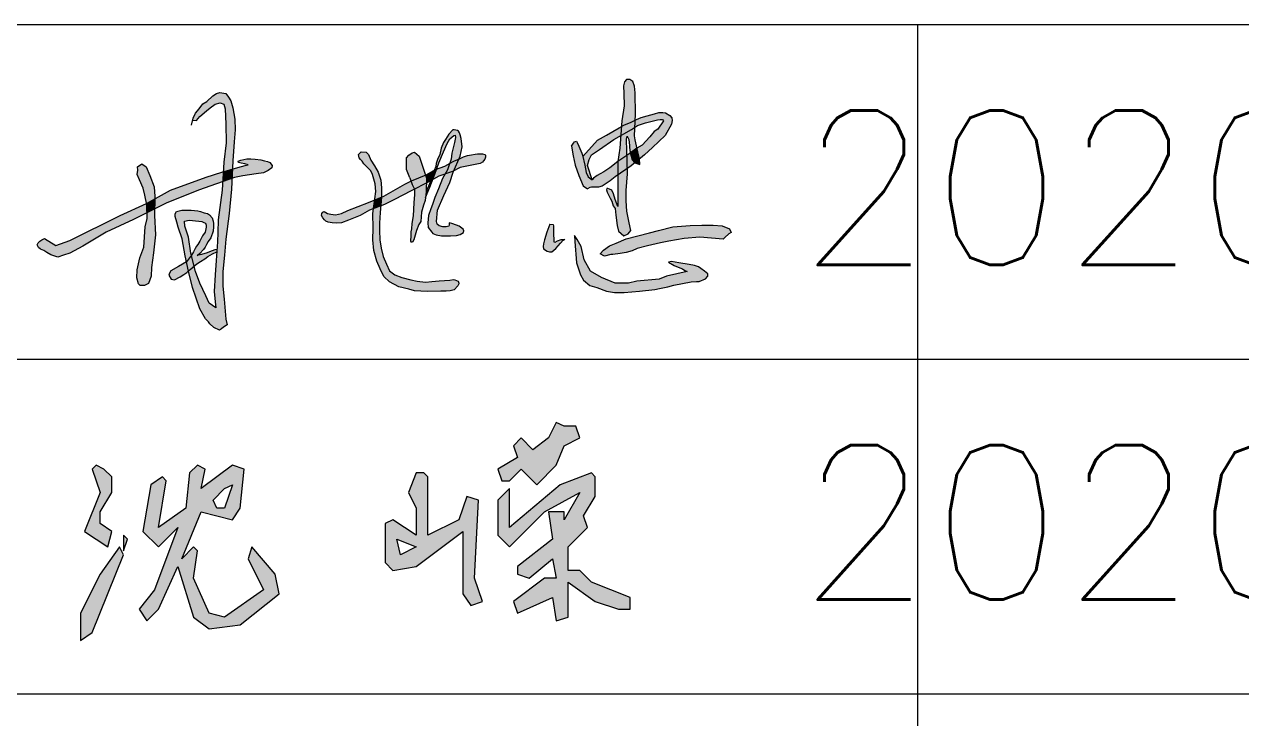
# Model space of a CAD drawing. Header units: millimetres. Extents: x 865490 to 879904, y 39442 to 44891.
# Drawn here: x 872227.67 to 872251.31, y 39488.97 to 39502.45 of the extents above; entities that cross this region are included whole.
import ezdxf
from ezdxf.enums import TextEntityAlignment as Align

# ---------------------------------------------------------------- set-up
doc = ezdxf.new("R2010")
doc.units = ezdxf.units.MM
doc.header["$LTSCALE"] = 1000
doc.header["$MEASUREMENT"] = 0
doc.layers.add('HATCH', color=8, linetype='Continuous')
doc.styles.add('ECEC_TQ', font='txt_l.shx', dxfattribs={"bigfont": 'hztxt_l.shx'})

msp = doc.modelspace()

# ---------------------------------------------------------------- hatches: boundary and pattern name
at = {"linetype": 'Continuous'}
h = msp.add_hatch(color=256, dxfattribs=at)
h.paths.add_polyline_path([(872236.184, 39492.606), (872236.184, 39491.396), (872236.335, 39491.169), (872236.562, 39491.245), (872236.411, 39491.699), (872236.486, 39493.211), (872236.259, 39493.287), (872236.108, 39492.833), (872235.503, 39492.531), (872235.503, 39493.665), (872235.428, 39493.741), (872235.276, 39493.741), (872235.125, 39493.363), (872235.276, 39493.06), (872235.276, 39492.531), (872234.823, 39492.833), (872234.671, 39492.758), (872234.671, 39492.001), (872234.823, 39491.85), (872235.276, 39491.926)])
h.paths.add_polyline_path([(872235.276, 39492.304), (872234.974, 39492.153), (872234.898, 39492.455)], flags=16)
h.paths.add_polyline_path([(872237.999, 39493.892), (872238.15, 39494.27), (872238.453, 39494.421), (872238.377, 39494.648), (872238.15, 39494.648), (872237.999, 39494.724), (872237.848, 39494.421), (872237.545, 39494.194), (872237.318, 39494.421), (872237.167, 39494.27), (872237.243, 39494.043), (872236.864, 39493.816), (872236.94, 39493.589), (872237.091, 39493.589), (872237.318, 39493.816), (872237.621, 39493.514)])
h.paths.add_polyline_path([(872238.755, 39493.287), (872238.755, 39493.665), (872238.679, 39493.741), (872238.074, 39493.514), (872237.091, 39492.682), (872237.091, 39493.438), (872236.864, 39493.211), (872236.864, 39492.531), (872237.091, 39492.304), (872237.772, 39492.984), (872238.453, 39493.363), (872238.15, 39492.833), (872238.15, 39492.984), (872237.848, 39492.984), (872237.923, 39492.455), (872237.243, 39491.926), (872237.243, 39491.774), (872237.469, 39491.699), (872237.923, 39492.077), (872237.999, 39491.699), (872237.772, 39491.699), (872237.167, 39491.245), (872237.243, 39491.018), (872237.923, 39491.321), (872237.999, 39490.867), (872238.226, 39490.943), (872238.226, 39491.623), (872238.755, 39491.245), (872239.209, 39491.094), (872239.436, 39491.094), (872239.436, 39491.321), (872238.679, 39491.623), (872238.453, 39491.85), (872238.226, 39491.85), (872238.226, 39492.304), (872238.604, 39492.682), (872238.528, 39492.909)])
h = msp.add_hatch(color=256, dxfattribs=at)
h.paths.add_polyline_path([(872229.136, 39492.758), (872229.136, 39492.984), (872229.363, 39493.363), (872229.363, 39493.665), (872229.212, 39493.816), (872229.061, 39493.892), (872228.985, 39493.816), (872229.136, 39493.363), (872228.834, 39492.606), (872229.288, 39492.304), (872229.363, 39492.606)])
h.paths.add_polyline_path([(872229.666, 39492.455), (872229.59, 39492.531), (872229.59, 39492.228)])
h.paths.add_polyline_path([(872229.59, 39492.153), (872229.515, 39492.304), (872229.136, 39491.774), (872228.758, 39491.018), (872228.758, 39490.489), (872228.985, 39490.64)])
h.paths.add_polyline_path([(872231.103, 39492.984), (872231.708, 39492.833), (872231.859, 39493.06), (872231.935, 39493.816), (872231.708, 39493.892), (872231.103, 39493.438), (872231.178, 39493.816), (872231.027, 39493.892), (872230.876, 39493.741), (872230.8, 39493.06), (872230.271, 39492.682), (872230.422, 39493.589), (872230.346, 39493.665), (872230.12, 39493.514), (872229.968, 39492.606), (872230.271, 39492.304), (872230.649, 39492.682), (872230.195, 39491.472), (872229.893, 39491.094), (872230.044, 39490.867), (872230.271, 39491.094), (872230.649, 39491.926), (872230.951, 39490.943), (872231.254, 39490.716), (872231.859, 39490.791), (872232.615, 39491.396), (872232.54, 39491.774), (872232.086, 39492.304), (872232.01, 39492.077), (872232.313, 39491.472), (872231.556, 39490.943), (872231.254, 39491.018), (872230.951, 39491.699), (872231.027, 39492.228), (872230.951, 39492.304), (872230.725, 39492.077)])
h.paths.add_polyline_path([(872231.33, 39493.211), (872231.556, 39493.438), (872231.708, 39493.514), (872231.556, 39493.06), (872231.405, 39493.06)], flags=16)
at = {"layer": 'HATCH'}
for points in [[(872239.53, 39501.123), (872239.519, 39501.253), (872239.488, 39501.344), (872239.425, 39501.386), (872239.365, 39501.386), (872239.323, 39501.34), (872239.305, 39501.263), (872239.312, 39501.113), (872239.319, 39500.871), (872239.27, 39500.58), (872239.262, 39500.469), (872239.308, 39500.496), (872239.453, 39500.554), (872239.531, 39500.592), (872239.537, 39500.709)], [(872231.738, 39500.174), (872231.759, 39500.409), (872231.756, 39500.615), (872231.716, 39500.834), (872231.674, 39500.97), (872231.634, 39501.04), (872231.577, 39501.109), (872231.465, 39501.13), (872231.401, 39501.112), (872231.326, 39501.066), (872231.211, 39500.959), (872231.134, 39500.909), (872231.062, 39500.815), (872230.987, 39500.727), (872230.944, 39500.631), (872230.936, 39500.596), (872231.009, 39500.589), (872231.074, 39500.663), (872231.205, 39500.774), (872231.273, 39500.835), (872231.374, 39500.902), (872231.471, 39500.929), (872231.539, 39500.902), (872231.566, 39500.814), (872231.579, 39500.515), (872231.586, 39500.154), (872231.542, 39499.776), (872231.53, 39499.595), (872231.708, 39499.646), (872231.714, 39499.804)], [(872240.244, 39500.64), (872240.205, 39500.682), (872240.117, 39500.739), (872240.065, 39500.745), (872239.988, 39500.742), (872239.907, 39500.72), (872239.761, 39500.676), (872239.647, 39500.644), (872239.558, 39500.605), (872239.531, 39500.592), (872239.524, 39500.455), (872239.577, 39500.49), (872239.733, 39500.543), (872239.859, 39500.577), (872239.967, 39500.599), (872240.013, 39500.607), (872240.062, 39500.606), (872240.079, 39500.581), (872239.968, 39500.421), (872239.901, 39500.371), (872239.814, 39500.267), (872239.666, 39500.11), (872239.565, 39500.05), (872239.579, 39499.979), (872239.617, 39499.841), (872239.712, 39499.918), (872239.87, 39500.064), (872240.111, 39500.293), (872240.235, 39500.516), (872240.251, 39500.586)], [(872238.835, 39500.023), (872239.118, 39500.217), (872239.249, 39500.292), (872239.262, 39500.469), (872239.219, 39500.444), (872238.973, 39500.305), (872238.798, 39500.208), (872238.514, 39499.888), (872238.553, 39499.72), (872238.581, 39499.579), (872238.615, 39499.493), (872238.692, 39499.432), (872238.604, 39499.716), (872238.637, 39499.833), (872238.682, 39499.922)], [(872239.524, 39500.455), (872239.461, 39500.414), (872239.249, 39500.292), (872239.232, 39500.053), (872239.196, 39499.789), (872239.37, 39499.906), (872239.366, 39500.019), (872239.361, 39500.201), (872239.363, 39500.234), (872239.378, 39500.28), (872239.406, 39500.216), (872239.419, 39500.105), (872239.421, 39500.075), (872239.428, 39500.002), (872239.443, 39499.96), (872239.565, 39500.05), (872239.533, 39500.211), (872239.516, 39500.288)], [(872239.531, 39500.592), (872239.453, 39500.554), (872239.308, 39500.496), (872239.262, 39500.469), (872239.249, 39500.292), (872239.461, 39500.414), (872239.524, 39500.455)], [(872235.808, 39499.981), (872235.881, 39500.141), (872235.93, 39500.232), (872235.966, 39500.263), (872236.008, 39500.299), (872236.033, 39500.303), (872236.041, 39500.255), (872236.022, 39500.161), (872235.97, 39499.954), (872235.956, 39499.839), (872235.926, 39499.752), (872235.94, 39499.76), (872236.01, 39499.8), (872236.107, 39499.841), (872236.131, 39499.894), (872236.168, 39500.079), (872236.152, 39500.235), (872236.133, 39500.307), (872236.116, 39500.351), (872236.098, 39500.377), (872236.078, 39500.391), (872236.017, 39500.409), (872235.986, 39500.409), (872235.909, 39500.32), (872235.877, 39500.272), (872235.844, 39500.219), (872235.806, 39500.161), (872235.765, 39500.053), (872235.735, 39499.924), (872235.692, 39499.83), (872235.662, 39499.754), (872235.657, 39499.697), (872235.625, 39499.618), (872235.653, 39499.633), (872235.672, 39499.64), (872235.715, 39499.762)], [(872234.591, 39499.426), (872234.539, 39499.583), (872234.465, 39499.705), (872234.395, 39499.82), (872234.348, 39499.924), (872234.306, 39499.973), (872234.21, 39499.977), (872234.157, 39499.928), (872234.167, 39499.862), (872234.197, 39499.828), (872234.225, 39499.797), (872234.262, 39499.745), (872234.332, 39499.674), (872234.398, 39499.611), (872234.429, 39499.536), (872234.483, 39499.36), (872234.496, 39499.208), (872234.476, 39499.064), (872234.473, 39499.044), (872234.601, 39499.098), (872234.605, 39499.277)], [(872235.385, 39499.74), (872235.333, 39499.896), (872235.241, 39499.972), (872235.197, 39499.96), (872235.133, 39499.912), (872235.088, 39499.86), (872235.088, 39499.776), (872235.088, 39499.635), (872235.153, 39499.475), (872235.176, 39499.408), (872235.186, 39499.413), (872235.456, 39499.527)], [(872238.508, 39499.916), (872238.492, 39499.955), (872238.437, 39500.091), (872238.401, 39500.161), (872238.393, 39500.183), (872238.35, 39500.176), (872238.334, 39500.145), (872238.292, 39500.087), (872238.324, 39499.899), (872238.367, 39499.718), (872238.439, 39499.519), (872238.52, 39499.317), (872238.607, 39499.259), (872238.649, 39499.285), (872238.685, 39499.291), (872238.71, 39499.292), (872238.761, 39499.292), (872238.815, 39499.293), (872238.887, 39499.313), (872239.048, 39499.418), (872239.142, 39499.495), (872239.195, 39499.531), (872239.196, 39499.789), (872239.038, 39499.667), (872238.919, 39499.593), (872238.849, 39499.55), (872238.793, 39499.519), (872238.719, 39499.466), (872238.692, 39499.432), (872238.615, 39499.493), (872238.581, 39499.579), (872238.553, 39499.72)], [(872239.579, 39499.979), (872239.565, 39500.05), (872239.565, 39500.05), (872239.443, 39499.96), (872239.441, 39499.94), (872239.474, 39499.825), (872239.523, 39499.765), (872239.617, 39499.841)], [(872230.188, 39499.299), (872230.104, 39499.52), (872230.034, 39499.687), (872229.946, 39499.743), (872229.863, 39499.687), (872229.869, 39499.624), (872229.858, 39499.536), (872229.901, 39499.437), (872229.975, 39499.272), (872230.005, 39499.138), (872230.04, 39498.975), (872230.2, 39499.063), (872230.201, 39499.114)], [(872232.4, 39499.618), (872232.475, 39499.669), (872232.477, 39499.713), (872232.433, 39499.77), (872232.388, 39499.793), (872232.33, 39499.807), (872232.262, 39499.824), (872232.147, 39499.836), (872232.066, 39499.84), (872231.99, 39499.84), (872231.93, 39499.83), (872231.868, 39499.818), (872231.821, 39499.797), (872231.825, 39499.772), (872231.877, 39499.76), (872231.945, 39499.744), (872232.015, 39499.729), (872231.953, 39499.711), (872231.811, 39499.676), (872231.708, 39499.646), (872231.701, 39499.462), (872231.747, 39499.478), (872231.91, 39499.511), (872232.167, 39499.554), (872232.31, 39499.57)], [(872235.884, 39499.631), (872235.926, 39499.752), (872235.836, 39499.703), (872235.672, 39499.64), (872235.637, 39499.542), (872235.594, 39499.435), (872235.714, 39499.503), (872235.834, 39499.545)], [(872236.107, 39499.841), (872236.01, 39499.8), (872235.94, 39499.76), (872235.926, 39499.752), (872235.884, 39499.631), (872235.834, 39499.545), (872235.981, 39499.596), (872236.004, 39499.609)], [(872236.518, 39499.755), (872236.566, 39499.779), (872236.587, 39499.802), (872236.609, 39499.837), (872236.624, 39499.875), (872236.623, 39499.903), (872236.62, 39499.914), (872236.61, 39499.927), (872236.563, 39499.943), (872236.47, 39499.943), (872236.42, 39499.936), (872236.35, 39499.923), (872236.273, 39499.906), (872236.196, 39499.88), (872236.12, 39499.846), (872236.107, 39499.841), (872236.004, 39499.609), (872236.132, 39499.677), (872236.359, 39499.72)], [(872239.37, 39499.906), (872239.196, 39499.789), (872239.195, 39499.531), (872239.377, 39499.656)], [(872239.474, 39499.825), (872239.441, 39499.94), (872239.443, 39499.96), (872239.387, 39499.918), (872239.37, 39499.906), (872239.377, 39499.656), (872239.454, 39499.709), (872239.523, 39499.765)], [(872239.617, 39499.841), (872239.523, 39499.765), (872239.621, 39499.734)], [(872231.049, 39499.236), (872231.516, 39499.398), (872231.53, 39499.595), (872231.501, 39499.587), (872231.194, 39499.486), (872230.504, 39499.232), (872230.2, 39499.063), (872230.197, 39498.869), (872230.42, 39498.98)], [(872231.708, 39499.646), (872231.53, 39499.595), (872231.516, 39499.398), (872231.701, 39499.462)], [(872235.477, 39499.466), (872235.456, 39499.527), (872235.186, 39499.413), (872235.176, 39499.408), (872235.198, 39499.342), (872235.241, 39499.255), (872235.474, 39499.369)], [(872235.625, 39499.618), (872235.469, 39499.533), (872235.456, 39499.527), (872235.477, 39499.466), (872235.474, 39499.369), (872235.511, 39499.387), (872235.562, 39499.416)], [(872235.928, 39499.386), (872235.992, 39499.582), (872236.004, 39499.609), (872235.981, 39499.596), (872235.834, 39499.545), (872235.786, 39499.462), (872235.708, 39499.263), (872235.637, 39499.094), (872235.593, 39498.958), (872235.558, 39498.87), (872235.519, 39498.743), (872235.503, 39498.601), (872235.512, 39498.506), (872235.579, 39498.42), (872235.6, 39498.395), (872235.668, 39498.368), (872235.767, 39498.35), (872235.833, 39498.349), (872235.941, 39498.349), (872236.059, 39498.353), (872236.13, 39498.376), (872236.165, 39498.392), (872236.195, 39498.412), (872236.2, 39498.443), (872236.192, 39498.48), (872236.11, 39498.537), (872236.061, 39498.555), (872235.967, 39498.59), (872235.916, 39498.598), (872235.916, 39498.559), (872235.913, 39498.535), (872235.861, 39498.522), (872235.793, 39498.525), (872235.723, 39498.543), (872235.685, 39498.573), (872235.669, 39498.624), (872235.693, 39498.843), (872235.811, 39499.129)], [(872235.672, 39499.64), (872235.653, 39499.633), (872235.625, 39499.618), (872235.562, 39499.416), (872235.594, 39499.435), (872235.637, 39499.542)], [(872239.38, 39499.55), (872239.377, 39499.656), (872239.195, 39499.531), (872239.193, 39499.264), (872239.192, 39499.05), (872239.193, 39498.92), (872239.14, 39499.053), (872239.112, 39499.16), (872239.077, 39499.236), (872239.029, 39499.255), (872239.002, 39499.267), (872238.981, 39499.269), (872238.973, 39499.24), (872238.989, 39499.194), (872239.048, 39499.082), (872239.075, 39499.022), (872239.105, 39498.927), (872239.139, 39498.877), (872239.155, 39498.751), (872239.183, 39498.551), (872239.206, 39498.435), (872239.311, 39498.35), (872239.392, 39498.387), (872239.446, 39498.451), (872239.412, 39498.597), (872239.366, 39498.826), (872239.355, 39499.025), (872239.355, 39499.226)], [(872230.987, 39497.652), (872230.963, 39497.757), (872230.887, 39497.691), (872230.854, 39497.663), (872230.855, 39497.662), (872230.93, 39497.344), (872231.074, 39496.932), (872231.183, 39496.733), (872231.245, 39496.679), (872231.271, 39496.638), (872231.348, 39496.57), (872231.458, 39496.514), (872231.496, 39496.54), (872231.531, 39496.572), (872231.604, 39496.617), (872231.582, 39496.726), (872231.565, 39496.887), (872231.546, 39497.114), (872231.518, 39497.368), (872231.521, 39497.653), (872231.55, 39497.975), (872231.578, 39498.283), (872231.647, 39498.778), (872231.692, 39499.254), (872231.701, 39499.462), (872231.516, 39499.398), (872231.505, 39499.236), (872231.431, 39498.658), (872231.424, 39498.415), (872231.414, 39498.233), (872231.394, 39497.868), (872231.374, 39497.589), (872231.351, 39497.268), (872231.37, 39497.067), (872231.384, 39496.949), (872231.257, 39497.039), (872231.192, 39497.18), (872231.072, 39497.427)], [(872235.178, 39499.224), (872235.241, 39499.255), (872235.198, 39499.342), (872235.176, 39499.408), (872235.059, 39499.351), (872234.647, 39499.118), (872234.601, 39499.098), (872234.589, 39498.926), (872234.66, 39498.953), (872234.857, 39499.05)], [(872235.469, 39499.203), (872235.474, 39499.369), (872235.241, 39499.255), (872235.247, 39499.147), (872235.232, 39498.988), (872235.217, 39498.736), (872235.192, 39498.585), (872235.184, 39498.482), (872235.173, 39498.423), (872235.171, 39498.372), (872235.171, 39498.328), (872235.165, 39498.272), (872235.166, 39498.243), (872235.17, 39498.23), (872235.178, 39498.223), (872235.204, 39498.225), (872235.233, 39498.268), (872235.283, 39498.449), (872235.325, 39498.57), (872235.365, 39498.626), (872235.377, 39498.806), (872235.417, 39498.942), (872235.449, 39499.034)], [(872235.594, 39499.435), (872235.562, 39499.416), (872235.489, 39499.252), (872235.468, 39499.188), (872235.456, 39499.094), (872235.539, 39499.294)], [(872230.2, 39499.063), (872230.04, 39498.975), (872230.045, 39498.951), (872230.049, 39498.796), (872230.197, 39498.869)], [(872234.371, 39498.844), (872234.45, 39498.874), (872234.473, 39499.044), (872234.353, 39498.993), (872233.95, 39498.838), (872233.826, 39498.779), (872233.708, 39498.758), (872233.616, 39498.767), (872233.555, 39498.784), (872233.489, 39498.817), (872233.462, 39498.807), (872233.442, 39498.781), (872233.439, 39498.739), (872233.463, 39498.697), (872233.493, 39498.66), (872233.523, 39498.633), (872233.568, 39498.611), (872233.646, 39498.601), (872233.737, 39498.595), (872233.825, 39498.601), (872233.961, 39498.649), (872234.188, 39498.743)], [(872234.601, 39499.098), (872234.473, 39499.044), (872234.45, 39498.874), (872234.589, 39498.926)], [(872229.256, 39498.42), (872229.788, 39498.666), (872230.049, 39498.796), (872230.045, 39498.951), (872230.04, 39498.975), (872229.529, 39498.743), (872228.549, 39498.259), (872228.28, 39498.157), (872228.056, 39498.294), (872228.004, 39498.272), (872227.969, 39498.245), (872227.934, 39498.21), (872227.915, 39498.173), (872227.94, 39498.119), (872227.979, 39498.088), (872228.045, 39498.062), (872228.105, 39498.022), (872228.181, 39497.979), (872228.315, 39497.932), (872228.427, 39497.969), (872228.546, 39498.012), (872228.8, 39498.144)], [(872230.21, 39498.369), (872230.194, 39498.744), (872230.197, 39498.869), (872230.049, 39498.796), (872230.052, 39498.681), (872230.014, 39498.522), (872229.989, 39498.125), (872229.91, 39497.92), (872229.858, 39497.687), (872229.849, 39497.529), (872229.883, 39497.417), (872229.915, 39497.385), (872230, 39497.385), (872230.075, 39497.421), (872230.131, 39497.566), (872230.136, 39497.735), (872230.176, 39498.019)], [(872231.262, 39498.756), (872231.225, 39498.779), (872231.155, 39498.796), (872231.09, 39498.817), (872231.033, 39498.83), (872230.969, 39498.84), (872230.908, 39498.847), (872230.811, 39498.847), (872230.726, 39498.847), (872230.622, 39498.817), (872230.595, 39498.776), (872230.595, 39498.726), (872230.625, 39498.611), (872230.655, 39498.517), (872230.733, 39498.291), (872230.79, 39497.961), (872230.815, 39497.845), (872230.913, 39497.969), (872230.902, 39498.013), (872230.857, 39498.324), (872230.783, 39498.534), (872230.774, 39498.634), (872230.865, 39498.65), (872231.057, 39498.632), (872231.111, 39498.626), (872231.152, 39498.606), (872231.183, 39498.591), (872231.194, 39498.556), (872231.194, 39498.513), (872231.176, 39498.419), (872231.128, 39498.346), (872231.072, 39498.246), (872231.033, 39498.18), (872231.011, 39498.144), (872230.983, 39498.1), (872230.95, 39498.039), (872230.913, 39497.969), (872230.963, 39497.757), (872231.017, 39497.804), (872231.089, 39497.852), (872231.17, 39497.902), (872231.23, 39497.948), (872231.322, 39497.998), (872231.403, 39498.034), (872231.406, 39498.09), (872231.37, 39498.08), (872231.267, 39498.041), (872231.224, 39498.024), (872231.113, 39497.993), (872231.048, 39497.979), (872231.077, 39498.001), (872231.148, 39498.082), (872231.175, 39498.126), (872231.202, 39498.18), (872231.239, 39498.234), (872231.286, 39498.311), (872231.33, 39498.436), (872231.337, 39498.52), (872231.337, 39498.584), (872231.333, 39498.635), (872231.316, 39498.699)], [(872234.563, 39498.452), (872234.565, 39498.593), (872234.58, 39498.799), (872234.589, 39498.926), (872234.45, 39498.874), (872234.437, 39498.779), (872234.443, 39498.494), (872234.433, 39498.27), (872234.454, 39498.061), (872234.511, 39497.853), (872234.58, 39497.705), (872234.646, 39497.558), (872234.758, 39497.452), (872234.94, 39497.355), (872235.133, 39497.313), (872235.244, 39497.279), (872235.489, 39497.264), (872235.756, 39497.27), (872235.86, 39497.272), (872235.935, 39497.277), (872236.013, 39497.301), (872236.085, 39497.377), (872236.103, 39497.413), (872236.103, 39497.43), (872236.091, 39497.467), (872236.063, 39497.481), (872236.027, 39497.494), (872235.999, 39497.499), (872235.928, 39497.487), (872235.724, 39497.473), (872235.581, 39497.46), (872235.458, 39497.449), (872235.293, 39497.469), (872235.17, 39497.495), (872234.998, 39497.536), (872234.86, 39497.592), (872234.759, 39497.669), (872234.698, 39497.796), (872234.636, 39497.943), (872234.599, 39498.107), (872234.569, 39498.267)], [(872238.082, 39498.202), (872238.132, 39498.263), (872238.15, 39498.274), (872238.092, 39498.278), (872238.019, 39498.253), (872237.979, 39498.227), (872237.951, 39498.232), (872237.949, 39498.26), (872237.949, 39498.298), (872237.944, 39498.355), (872237.944, 39498.398), (872237.944, 39498.458), (872237.941, 39498.493), (872237.941, 39498.539), (872237.936, 39498.569), (872237.871, 39498.574), (872237.851, 39498.521), (872237.813, 39498.421), (872237.768, 39498.27), (872237.753, 39498.19), (872237.743, 39498.142), (872237.75, 39498.092), (872237.818, 39498.049), (872237.868, 39498.034), (872237.909, 39498.037), (872237.989, 39498.099)], [(872239.771, 39498.155), (872240.02, 39498.211), (872240.183, 39498.241), (872240.482, 39498.293), (872240.787, 39498.323), (872241.24, 39498.285), (872241.273, 39498.318), (872241.347, 39498.387), (872241.393, 39498.415), (872241.36, 39498.486), (872241.22, 39498.539), (872241.044, 39498.552), (872240.823, 39498.557), (872240.599, 39498.549), (872240.265, 39498.519), (872239.982, 39498.45), (872239.809, 39498.407), (872239.358, 39498.29), (872239.162, 39498.206), (872239.03, 39498.15), (872238.913, 39498.066), (872238.85, 39497.995), (872238.934, 39497.954), (872239.056, 39497.982), (872239.096, 39497.985), (872239.242, 39498.005), (872239.354, 39498.023), (872239.473, 39498.058), (872239.57, 39498.104)], [(872238.48, 39498.139), (872238.404, 39498.279), (872238.353, 39498.353), (872238.356, 39498.235), (872238.391, 39497.823), (872238.466, 39497.587), (872238.526, 39497.489), (872238.647, 39497.383), (872238.788, 39497.343), (872238.973, 39497.274), (872239.128, 39497.248), (872239.318, 39497.246), (872239.614, 39497.27), (872239.915, 39497.305), (872240.004, 39497.325), (872240.167, 39497.359), (872240.28, 39497.389), (872240.616, 39497.452), (872240.723, 39497.46), (872240.773, 39497.46), (872240.894, 39497.513), (872240.94, 39497.561), (872240.942, 39497.609), (872240.88, 39497.66), (872240.809, 39497.714), (872240.763, 39497.742), (872240.686, 39497.768), (872240.579, 39497.791), (872240.38, 39497.823), (872240.237, 39497.849), (872240.177, 39497.835), (872240.291, 39497.77), (872240.335, 39497.752), (872240.448, 39497.706), (872240.497, 39497.676), (872240.541, 39497.654), (872240.141, 39497.567), (872239.995, 39497.508), (872239.561, 39497.468), (872239.399, 39497.429), (872239.142, 39497.429), (872238.874, 39497.539), (872238.661, 39497.658), (872238.539, 39497.879)], [(872230.854, 39497.663), (872230.815, 39497.845), (872230.659, 39497.75), (872230.511, 39497.665), (872230.483, 39497.62), (872230.474, 39497.583), (872230.52, 39497.505), (872230.581, 39497.494), (872230.689, 39497.552), (872230.763, 39497.598), (872230.824, 39497.637)], [(872230.913, 39497.969), (872230.815, 39497.845), (872230.854, 39497.663), (872230.887, 39497.691), (872230.963, 39497.757)]]:
    msp.add_hatch(color=256, dxfattribs=at).paths.add_polyline_path(points)

# ---------------------------------------------------------------- linework, layer by layer
for p, q in [((872210.02, 39502.455), (872320.02, 39502.455)), ((872245.02, 39469.955), (872245.02, 39502.455)), ((872210.02, 39495.955), (872265.02, 39495.955)), ((872210.02, 39489.455), (872265.02, 39489.455))]:
    msp.add_line(p, q)
for points in [[(872239.441, 39499.94), (872239.474, 39499.825), (872239.523, 39499.765), (872239.621, 39499.734), (872239.617, 39499.841), (872239.579, 39499.979), (872239.533, 39500.211), (872239.516, 39500.288), (872239.537, 39500.709), (872239.53, 39501.123), (872239.519, 39501.253), (872239.488, 39501.344), (872239.425, 39501.386), (872239.365, 39501.386), (872239.323, 39501.34), (872239.305, 39501.263), (872239.312, 39501.113), (872239.319, 39500.871), (872239.27, 39500.58), (872239.232, 39500.053), (872239.196, 39499.789), (872239.193, 39499.264), (872239.192, 39499.05), (872239.193, 39498.92), (872239.14, 39499.053), (872239.112, 39499.16), (872239.077, 39499.236)], [(872230.936, 39500.596), (872231.009, 39500.589), (872231.009, 39500.589), (872231.074, 39500.663), (872231.205, 39500.774), (872231.273, 39500.835), (872231.374, 39500.902), (872231.471, 39500.929), (872231.471, 39500.929), (872231.539, 39500.902), (872231.566, 39500.814), (872231.579, 39500.515), (872231.586, 39500.154), (872231.542, 39499.776), (872231.505, 39499.236), (872231.431, 39498.658), (872231.424, 39498.415), (872231.414, 39498.233), (872231.394, 39497.868), (872231.374, 39497.589), (872231.351, 39497.268), (872231.37, 39497.067), (872231.384, 39496.949), (872231.384, 39496.949), (872231.257, 39497.039), (872231.192, 39497.18), (872231.072, 39497.427), (872230.987, 39497.652), (872230.902, 39498.013), (872230.857, 39498.324), (872230.783, 39498.534), (872230.774, 39498.634), (872230.774, 39498.634), (872230.865, 39498.65), (872231.057, 39498.632), (872231.057, 39498.632), (872231.111, 39498.626), (872231.152, 39498.606), (872231.183, 39498.591), (872231.194, 39498.556), (872231.194, 39498.513), (872231.176, 39498.419), (872231.128, 39498.346), (872231.072, 39498.246), (872231.033, 39498.18), (872231.011, 39498.144), (872230.983, 39498.1), (872230.95, 39498.039), (872230.913, 39497.969), (872230.815, 39497.845), (872230.659, 39497.75), (872230.511, 39497.665), (872230.483, 39497.62), (872230.474, 39497.583), (872230.52, 39497.505), (872230.581, 39497.494), (872230.689, 39497.552), (872230.763, 39497.598), (872230.824, 39497.637), (872230.887, 39497.691), (872231.017, 39497.804), (872231.089, 39497.852), (872231.17, 39497.902), (872231.23, 39497.948), (872231.322, 39497.998), (872231.403, 39498.034)], [(872230.912, 39500.498), (872230.944, 39500.631), (872230.987, 39500.727), (872231.062, 39500.815), (872231.134, 39500.909), (872231.211, 39500.959), (872231.326, 39501.066), (872231.401, 39501.112), (872231.465, 39501.13), (872231.577, 39501.109), (872231.634, 39501.04), (872231.674, 39500.97), (872231.716, 39500.834), (872231.756, 39500.615), (872231.759, 39500.409), (872231.738, 39500.174), (872231.714, 39499.804), (872231.692, 39499.254), (872231.647, 39498.778), (872231.578, 39498.283), (872231.55, 39497.975), (872231.521, 39497.653), (872231.518, 39497.368), (872231.546, 39497.114), (872231.565, 39496.887), (872231.582, 39496.726), (872231.604, 39496.617), (872231.531, 39496.572), (872231.496, 39496.54), (872231.458, 39496.514), (872231.348, 39496.57), (872231.271, 39496.638), (872231.245, 39496.679), (872231.183, 39496.733), (872231.074, 39496.932), (872230.93, 39497.344), (872230.855, 39497.662), (872230.79, 39497.961), (872230.733, 39498.291), (872230.655, 39498.517), (872230.625, 39498.611), (872230.595, 39498.726), (872230.595, 39498.776), (872230.622, 39498.817), (872230.622, 39498.817), (872230.726, 39498.847), (872230.811, 39498.847), (872230.811, 39498.847), (872230.908, 39498.847), (872230.969, 39498.84), (872231.033, 39498.83), (872231.09, 39498.817), (872231.155, 39498.796), (872231.225, 39498.779), (872231.262, 39498.756), (872231.316, 39498.699), (872231.333, 39498.635), (872231.337, 39498.584), (872231.337, 39498.52), (872231.33, 39498.436), (872231.286, 39498.311), (872231.239, 39498.234), (872231.202, 39498.18), (872231.175, 39498.126), (872231.148, 39498.082), (872231.148, 39498.082), (872231.077, 39498.001), (872231.02, 39497.957)], [(872238.514, 39499.888), (872238.798, 39500.208), (872238.973, 39500.305), (872239.219, 39500.444), (872239.308, 39500.496), (872239.453, 39500.554), (872239.558, 39500.605), (872239.647, 39500.644), (872239.761, 39500.676), (872239.907, 39500.72), (872239.988, 39500.742), (872240.065, 39500.745), (872240.117, 39500.739), (872240.205, 39500.682), (872240.244, 39500.64), (872240.251, 39500.586), (872240.235, 39500.516), (872240.111, 39500.293), (872239.87, 39500.064), (872239.712, 39499.918), (872239.454, 39499.709), (872239.142, 39499.495), (872239.048, 39499.418), (872238.887, 39499.313), (872238.815, 39499.293), (872238.761, 39499.292), (872238.71, 39499.292), (872238.685, 39499.291), (872238.649, 39499.285), (872238.607, 39499.259)], [(872238.292, 39500.087), (872238.334, 39500.145), (872238.35, 39500.176), (872238.35, 39500.176), (872238.393, 39500.183), (872238.401, 39500.161), (872238.437, 39500.091), (872238.492, 39499.955), (872238.508, 39499.916), (872238.553, 39499.72), (872238.581, 39499.579), (872238.615, 39499.493), (872238.692, 39499.432), (872238.604, 39499.716), (872238.637, 39499.833), (872238.682, 39499.922), (872238.835, 39500.023), (872239.118, 39500.217), (872239.461, 39500.414), (872239.577, 39500.49), (872239.733, 39500.543), (872239.859, 39500.577), (872239.967, 39500.599), (872240.013, 39500.607), (872240.062, 39500.606), (872240.079, 39500.581), (872239.968, 39500.421), (872239.901, 39500.371), (872239.814, 39500.267), (872239.666, 39500.11), (872239.565, 39500.05), (872239.387, 39499.918), (872239.196, 39499.789), (872239.038, 39499.667), (872238.919, 39499.593), (872238.849, 39499.55), (872238.793, 39499.519), (872238.719, 39499.466), (872238.692, 39499.432)], [(872235.456, 39499.094), (872235.539, 39499.294), (872235.637, 39499.542), (872235.715, 39499.762), (872235.808, 39499.981), (872235.881, 39500.141), (872235.93, 39500.232), (872235.966, 39500.263), (872236.008, 39500.299), (872236.033, 39500.303), (872236.041, 39500.255), (872236.022, 39500.161), (872235.97, 39499.954), (872235.956, 39499.839), (872235.884, 39499.631), (872235.786, 39499.462), (872235.708, 39499.263), (872235.637, 39499.094), (872235.593, 39498.958), (872235.558, 39498.87), (872235.519, 39498.743), (872235.503, 39498.601), (872235.512, 39498.506), (872235.579, 39498.42), (872235.6, 39498.395), (872235.668, 39498.368), (872235.767, 39498.35), (872235.833, 39498.349), (872235.941, 39498.349), (872236.059, 39498.353), (872236.13, 39498.376), (872236.165, 39498.392), (872236.195, 39498.412), (872236.2, 39498.443), (872236.192, 39498.48), (872236.11, 39498.537), (872236.061, 39498.555), (872235.967, 39498.59), (872235.916, 39498.598), (872235.916, 39498.559), (872235.913, 39498.535), (872235.861, 39498.522), (872235.793, 39498.525), (872235.723, 39498.543), (872235.685, 39498.573), (872235.669, 39498.624), (872235.693, 39498.843), (872235.811, 39499.129), (872235.928, 39499.386), (872235.992, 39499.582), (872236.131, 39499.894), (872236.168, 39500.079), (872236.152, 39500.235), (872236.133, 39500.307), (872236.116, 39500.351), (872236.098, 39500.377), (872236.078, 39500.391), (872236.017, 39500.409), (872235.986, 39500.409), (872235.909, 39500.32), (872235.877, 39500.272), (872235.844, 39500.219), (872235.806, 39500.161), (872235.765, 39500.053), (872235.735, 39499.924), (872235.692, 39499.83), (872235.662, 39499.754), (872235.657, 39499.697)], [(872239.077, 39499.236), (872239.029, 39499.255), (872239.002, 39499.267), (872238.981, 39499.269), (872238.973, 39499.24), (872238.989, 39499.194), (872239.048, 39499.082), (872239.075, 39499.022), (872239.105, 39498.927), (872239.139, 39498.877), (872239.155, 39498.751), (872239.183, 39498.551), (872239.206, 39498.435), (872239.311, 39498.35), (872239.392, 39498.387), (872239.446, 39498.451), (872239.446, 39498.451), (872239.412, 39498.597), (872239.366, 39498.826), (872239.355, 39499.025), (872239.355, 39499.226), (872239.38, 39499.55), (872239.366, 39500.019), (872239.361, 39500.201), (872239.363, 39500.234), (872239.378, 39500.28), (872239.378, 39500.28), (872239.406, 39500.216), (872239.419, 39500.105), (872239.421, 39500.075), (872239.428, 39500.002), (872239.443, 39499.96), (872239.441, 39499.94)], [(872234.167, 39499.862), (872234.157, 39499.928), (872234.21, 39499.977), (872234.306, 39499.973), (872234.348, 39499.924), (872234.395, 39499.82), (872234.465, 39499.705), (872234.539, 39499.583), (872234.591, 39499.426), (872234.605, 39499.277), (872234.601, 39499.098), (872234.58, 39498.799), (872234.565, 39498.593), (872234.563, 39498.452), (872234.569, 39498.267), (872234.599, 39498.107), (872234.636, 39497.943), (872234.698, 39497.796), (872234.759, 39497.669), (872234.86, 39497.592), (872234.998, 39497.536), (872235.17, 39497.495), (872235.293, 39497.469), (872235.458, 39497.449), (872235.581, 39497.46), (872235.724, 39497.473), (872235.928, 39497.487), (872235.999, 39497.499), (872236.027, 39497.494), (872236.063, 39497.481), (872236.091, 39497.467), (872236.103, 39497.43), (872236.103, 39497.413), (872236.085, 39497.377), (872236.013, 39497.301), (872235.935, 39497.277), (872235.86, 39497.272), (872235.756, 39497.27), (872235.489, 39497.264), (872235.244, 39497.279), (872235.133, 39497.313), (872234.94, 39497.355), (872234.758, 39497.452), (872234.646, 39497.558), (872234.58, 39497.705), (872234.511, 39497.853), (872234.454, 39498.061), (872234.433, 39498.27), (872234.443, 39498.494), (872234.437, 39498.779), (872234.476, 39499.064), (872234.496, 39499.208), (872234.483, 39499.36), (872234.429, 39499.536), (872234.398, 39499.611), (872234.332, 39499.674), (872234.262, 39499.745), (872234.225, 39499.797), (872234.197, 39499.828), (872234.167, 39499.862)], [(872235.153, 39499.475), (872235.088, 39499.635), (872235.088, 39499.776), (872235.088, 39499.86), (872235.133, 39499.912), (872235.197, 39499.96), (872235.241, 39499.972), (872235.333, 39499.896), (872235.385, 39499.74), (872235.477, 39499.466), (872235.469, 39499.203), (872235.449, 39499.034), (872235.417, 39498.942), (872235.377, 39498.806), (872235.365, 39498.626), (872235.325, 39498.57), (872235.283, 39498.449), (872235.233, 39498.268), (872235.204, 39498.225), (872235.178, 39498.223)], [(872238.292, 39500.087), (872238.324, 39499.899), (872238.367, 39499.718), (872238.439, 39499.519), (872238.52, 39499.317), (872238.607, 39499.259)], [(872228.056, 39498.294), (872228.28, 39498.157), (872228.549, 39498.259), (872229.529, 39498.743), (872230.04, 39498.975), (872230.504, 39499.232), (872231.194, 39499.486), (872231.501, 39499.587), (872231.811, 39499.676), (872231.953, 39499.711), (872232.015, 39499.729), (872231.945, 39499.744), (872231.877, 39499.76), (872231.825, 39499.772), (872231.825, 39499.772), (872231.821, 39499.797), (872231.868, 39499.818), (872231.93, 39499.83), (872231.99, 39499.84), (872232.066, 39499.84), (872232.147, 39499.836), (872232.262, 39499.824), (872232.33, 39499.807), (872232.388, 39499.793), (872232.433, 39499.77), (872232.477, 39499.713), (872232.475, 39499.669), (872232.4, 39499.618), (872232.31, 39499.57), (872232.167, 39499.554), (872231.91, 39499.511), (872231.747, 39499.478), (872231.049, 39499.236), (872230.42, 39498.98), (872229.788, 39498.666), (872229.256, 39498.42), (872228.8, 39498.144), (872228.546, 39498.012), (872228.427, 39497.969), (872228.315, 39497.932), (872228.181, 39497.979), (872228.105, 39498.022), (872228.045, 39498.062), (872227.979, 39498.088), (872227.94, 39498.119), (872227.915, 39498.173), (872227.934, 39498.21), (872227.969, 39498.245), (872228.004, 39498.272), (872228.056, 39498.294)], [(872229.863, 39499.687), (872229.946, 39499.743), (872230.034, 39499.687), (872230.104, 39499.52), (872230.188, 39499.299), (872230.201, 39499.114), (872230.194, 39498.744), (872230.21, 39498.369), (872230.176, 39498.019), (872230.136, 39497.735), (872230.131, 39497.566), (872230.075, 39497.421), (872230, 39497.385), (872229.915, 39497.385), (872229.883, 39497.417), (872229.849, 39497.529), (872229.858, 39497.687), (872229.91, 39497.92), (872229.989, 39498.125), (872230.014, 39498.522), (872230.052, 39498.681), (872230.045, 39498.951), (872230.005, 39499.138), (872229.975, 39499.272), (872229.901, 39499.437), (872229.858, 39499.536), (872229.869, 39499.624), (872229.863, 39499.687)], [(872236.61, 39499.927), (872236.62, 39499.914), (872236.623, 39499.903), (872236.624, 39499.875), (872236.609, 39499.837), (872236.587, 39499.802), (872236.566, 39499.779), (872236.518, 39499.755), (872236.359, 39499.72), (872236.132, 39499.677), (872235.981, 39499.596), (872235.714, 39499.503), (872235.511, 39499.387), (872235.178, 39499.224), (872234.857, 39499.05), (872234.66, 39498.953), (872234.371, 39498.844), (872234.188, 39498.743), (872233.961, 39498.649), (872233.825, 39498.601), (872233.737, 39498.595), (872233.646, 39498.601), (872233.568, 39498.611), (872233.523, 39498.633), (872233.493, 39498.66), (872233.463, 39498.697), (872233.439, 39498.739), (872233.442, 39498.781), (872233.462, 39498.807), (872233.489, 39498.817)], [(872233.489, 39498.817), (872233.555, 39498.784), (872233.616, 39498.767), (872233.708, 39498.758), (872233.826, 39498.779), (872233.95, 39498.838), (872234.353, 39498.993), (872234.647, 39499.118), (872235.059, 39499.351), (872235.186, 39499.413), (872235.469, 39499.533), (872235.653, 39499.633), (872235.836, 39499.703), (872235.94, 39499.76), (872236.01, 39499.8), (872236.12, 39499.846), (872236.196, 39499.88), (872236.273, 39499.906), (872236.35, 39499.923), (872236.42, 39499.936), (872236.47, 39499.943), (872236.563, 39499.943), (872236.563, 39499.943), (872236.61, 39499.927)], [(872235.657, 39499.697), (872235.625, 39499.618), (872235.562, 39499.416), (872235.489, 39499.252), (872235.468, 39499.188)], [(872235.153, 39499.475), (872235.198, 39499.342), (872235.241, 39499.255), (872235.247, 39499.147), (872235.232, 39498.988), (872235.217, 39498.736), (872235.192, 39498.585), (872235.184, 39498.482), (872235.173, 39498.423), (872235.171, 39498.372), (872235.171, 39498.328), (872235.165, 39498.272), (872235.166, 39498.243)], [(872237.871, 39498.574), (872237.851, 39498.521), (872237.813, 39498.421), (872237.768, 39498.27), (872237.753, 39498.19), (872237.743, 39498.142), (872237.75, 39498.092), (872237.75, 39498.092), (872237.818, 39498.049), (872237.868, 39498.034), (872237.909, 39498.037), (872237.989, 39498.099), (872238.082, 39498.202), (872238.132, 39498.263), (872238.167, 39498.285)], [(872237.871, 39498.574), (872237.936, 39498.569), (872237.941, 39498.539), (872237.941, 39498.493), (872237.944, 39498.458), (872237.944, 39498.398), (872237.944, 39498.355), (872237.949, 39498.298), (872237.949, 39498.26), (872237.951, 39498.232), (872237.951, 39498.232), (872237.979, 39498.227), (872238.019, 39498.253), (872238.092, 39498.278), (872238.092, 39498.278), (872238.15, 39498.274)], [(872238.913, 39498.066), (872239.03, 39498.15), (872239.162, 39498.206), (872239.358, 39498.29), (872239.809, 39498.407), (872239.982, 39498.45), (872240.265, 39498.519), (872240.599, 39498.549), (872240.823, 39498.557), (872241.044, 39498.552), (872241.22, 39498.539), (872241.36, 39498.486), (872241.36, 39498.486), (872241.393, 39498.415), (872241.347, 39498.387), (872241.273, 39498.318), (872241.24, 39498.285), (872241.24, 39498.285), (872240.787, 39498.323), (872240.482, 39498.293), (872240.183, 39498.241), (872240.02, 39498.211), (872239.771, 39498.155), (872239.57, 39498.104), (872239.473, 39498.058), (872239.354, 39498.023), (872239.242, 39498.005), (872239.096, 39497.985), (872239.056, 39497.982), (872238.934, 39497.954), (872238.85, 39497.995), (872238.913, 39498.066), (872238.913, 39498.066)], [(872238.353, 39498.353), (872238.356, 39498.235), (872238.391, 39497.823), (872238.466, 39497.587), (872238.526, 39497.489), (872238.647, 39497.383), (872238.788, 39497.343), (872238.973, 39497.274), (872239.128, 39497.248), (872239.318, 39497.246), (872239.614, 39497.27), (872239.915, 39497.305), (872240.004, 39497.325), (872240.167, 39497.359), (872240.28, 39497.389), (872240.616, 39497.452), (872240.723, 39497.46), (872240.773, 39497.46), (872240.894, 39497.513), (872240.94, 39497.561), (872240.942, 39497.609), (872240.88, 39497.66), (872240.809, 39497.714), (872240.763, 39497.742), (872240.686, 39497.768), (872240.579, 39497.791), (872240.38, 39497.823), (872240.237, 39497.849), (872240.177, 39497.835), (872240.177, 39497.835), (872240.177, 39497.835), (872240.291, 39497.77), (872240.335, 39497.752), (872240.448, 39497.706), (872240.497, 39497.676), (872240.541, 39497.654), (872240.141, 39497.567), (872239.995, 39497.508), (872239.561, 39497.468), (872239.399, 39497.429), (872239.142, 39497.429), (872238.874, 39497.539), (872238.661, 39497.658), (872238.539, 39497.879), (872238.48, 39498.139), (872238.404, 39498.279), (872238.353, 39498.353)], [(872231.048, 39497.979), (872231.048, 39497.979), (872231.113, 39497.993), (872231.224, 39498.024), (872231.267, 39498.041), (872231.37, 39498.08), (872231.406, 39498.09)], [(872235.166, 39498.243), (872235.17, 39498.23), (872235.178, 39498.223)]]:
    msp.add_lwpolyline(points)
at = {"linetype": 'Continuous', "elevation": 2318108.623}
for points in [[(872238.15, 39494.648), (872237.999, 39494.724), (872237.848, 39494.421), (872237.545, 39494.194), (872237.318, 39494.421), (872237.167, 39494.27), (872237.243, 39494.043), (872236.864, 39493.816), (872236.94, 39493.589), (872237.091, 39493.589), (872237.318, 39493.816), (872237.621, 39493.514), (872237.999, 39493.892), (872238.15, 39494.27), (872238.453, 39494.421), (872238.377, 39494.648), (872238.15, 39494.648)], [(872229.212, 39493.816), (872229.061, 39493.892), (872228.985, 39493.816), (872229.136, 39493.363), (872228.834, 39492.606), (872229.288, 39492.304), (872229.363, 39492.606), (872229.136, 39492.758), (872229.136, 39492.984), (872229.363, 39493.363), (872229.363, 39493.665), (872229.212, 39493.816)], [(872231.178, 39493.816), (872231.027, 39493.892), (872230.876, 39493.741), (872230.8, 39493.06), (872230.271, 39492.682), (872230.422, 39493.589), (872230.346, 39493.665), (872230.12, 39493.514), (872229.968, 39492.606), (872230.271, 39492.304), (872230.649, 39492.682), (872230.195, 39491.472), (872229.893, 39491.094), (872230.044, 39490.867), (872230.271, 39491.094), (872230.649, 39491.926), (872230.951, 39490.943), (872231.254, 39490.716), (872231.859, 39490.791), (872232.615, 39491.396), (872232.54, 39491.774), (872232.086, 39492.304), (872232.01, 39492.077), (872232.313, 39491.472), (872231.556, 39490.943), (872231.254, 39491.018), (872230.951, 39491.699), (872231.027, 39492.228), (872230.951, 39492.304), (872230.725, 39492.077), (872231.103, 39492.984), (872231.708, 39492.833), (872231.859, 39493.06), (872231.935, 39493.816), (872231.708, 39493.892), (872231.103, 39493.438), (872231.178, 39493.816)], [(872235.503, 39493.665), (872235.428, 39493.741), (872235.276, 39493.741), (872235.125, 39493.363), (872235.276, 39493.06), (872235.276, 39492.531), (872234.823, 39492.833), (872234.671, 39492.758), (872234.671, 39492.001), (872234.823, 39491.85), (872235.276, 39491.926), (872236.184, 39492.606), (872236.184, 39491.396), (872236.335, 39491.169), (872236.562, 39491.245), (872236.411, 39491.699), (872236.486, 39493.211), (872236.259, 39493.287), (872236.108, 39492.833), (872235.503, 39492.531), (872235.503, 39493.665)], [(872238.755, 39493.665), (872238.679, 39493.741), (872238.074, 39493.514), (872237.091, 39492.682), (872237.091, 39493.438), (872236.864, 39493.211), (872236.864, 39492.531), (872237.091, 39492.304), (872237.772, 39492.984), (872238.453, 39493.363), (872238.15, 39492.833), (872238.15, 39492.984), (872237.848, 39492.984), (872237.923, 39492.455), (872237.243, 39491.926), (872237.243, 39491.774), (872237.469, 39491.699), (872237.923, 39492.077), (872237.999, 39491.699), (872237.772, 39491.699), (872237.167, 39491.245), (872237.243, 39491.018), (872237.923, 39491.321), (872237.999, 39490.867), (872238.226, 39490.943), (872238.226, 39491.623), (872238.755, 39491.245), (872239.209, 39491.094), (872239.436, 39491.094), (872239.436, 39491.321), (872238.679, 39491.623), (872238.453, 39491.85), (872238.226, 39491.85), (872238.226, 39492.304), (872238.604, 39492.682), (872238.528, 39492.909), (872238.755, 39493.287), (872238.755, 39493.665)], [(872231.556, 39493.438), (872231.708, 39493.514), (872231.556, 39493.06), (872231.405, 39493.06), (872231.33, 39493.211), (872231.556, 39493.438)], [(872229.666, 39492.455), (872229.59, 39492.531), (872229.59, 39492.228), (872229.666, 39492.455)], [(872234.898, 39492.455), (872235.276, 39492.304), (872234.974, 39492.153), (872234.898, 39492.455)], [(872229.59, 39492.153), (872229.515, 39492.304), (872229.136, 39491.774), (872228.758, 39491.018), (872228.758, 39490.489), (872228.985, 39490.64), (872229.59, 39492.153)]]:
    msp.add_lwpolyline(points, dxfattribs=at)

# ---------------------------------------------------------------- texts
at = {"style": 'ECEC_TQ'}
for p in [(872254.264, 39499.283), (872254.264, 39492.783)]:
    msp.add_attdef('2020.04.30', text=' ', height=3, dxfattribs=at).set_placement(p, align=Align.MIDDLE)

doc.saveas('drawing.dxf')
